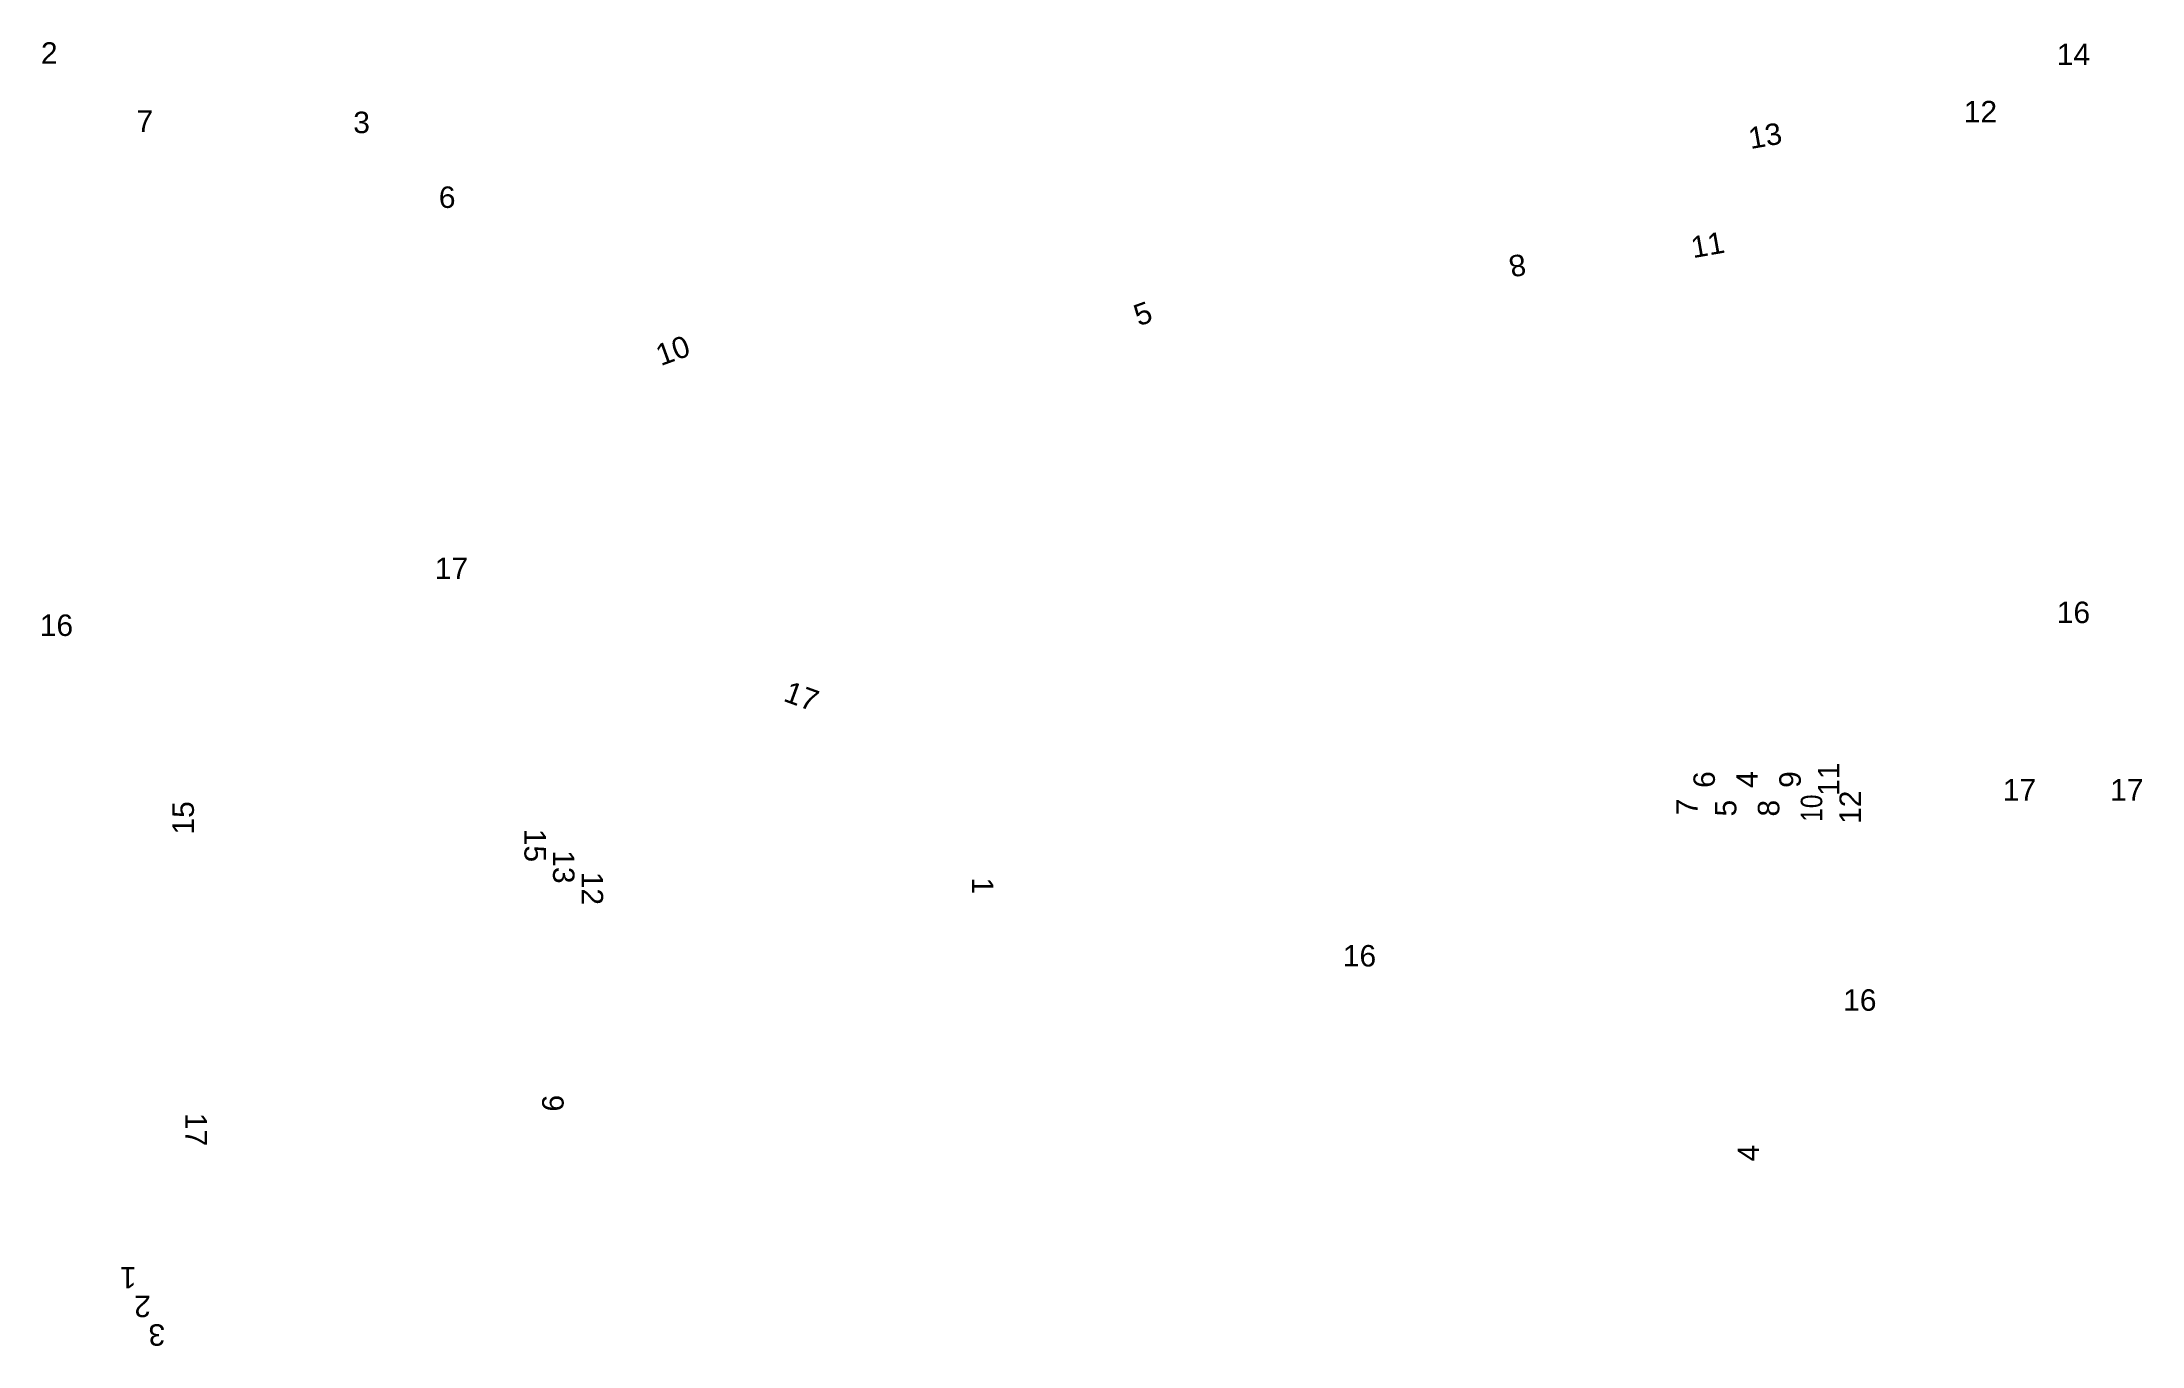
# Model space of a CAD drawing. Extents: x 16 to 309, y 7 to 189.
import ezdxf
from ezdxf.enums import TextEntityAlignment as Align

# ---------------------------------------------------------------- set-up
doc = ezdxf.new("R2010")
doc.units = 0
doc.layers.add('Text', color=1, linetype='Continuous', lineweight=25)
doc.styles.add('textstyle0', font='')
doc.styles.add('textstyle1', font='')
doc.styles.add('textstyle10', font='')
doc.styles.add('textstyle11', font='')
doc.styles.add('textstyle12', font='')
doc.styles.add('textstyle13', font='')
doc.styles.add('textstyle14', font='')
doc.styles.add('textstyle15', font='')
doc.styles.add('textstyle16', font='')
doc.styles.add('textstyle17', font='')
doc.styles.add('textstyle18', font='')
doc.styles.add('textstyle19', font='')
doc.styles.add('textstyle2', font='')
doc.styles.add('textstyle20', font='')
doc.styles.add('textstyle21', font='')
doc.styles.add('textstyle22', font='')
doc.styles.add('textstyle23', font='')
doc.styles.add('textstyle24', font='')
doc.styles.add('textstyle25', font='')
doc.styles.add('textstyle26', font='')
doc.styles.add('textstyle27', font='')
doc.styles.add('textstyle28', font='')
doc.styles.add('textstyle29', font='')
doc.styles.add('textstyle3', font='')
doc.styles.add('textstyle30', font='')
doc.styles.add('textstyle31', font='')
doc.styles.add('textstyle32', font='')
doc.styles.add('textstyle33', font='')
doc.styles.add('textstyle34', font='')
doc.styles.add('textstyle35', font='')
doc.styles.add('textstyle36', font='')
doc.styles.add('textstyle37', font='')
doc.styles.add('textstyle38', font='')
doc.styles.add('textstyle4', font='')
doc.styles.add('textstyle5', font='')
doc.styles.add('textstyle6', font='')
doc.styles.add('textstyle7', font='')
doc.styles.add('textstyle8', font='')
doc.styles.add('textstyle9', font='')
doc.styles.get('textstyle0').set_extended_font_data('Arial')
doc.styles.get('textstyle1').set_extended_font_data('Arial')
doc.styles.get('textstyle10').set_extended_font_data('Arial')
doc.styles.get('textstyle11').set_extended_font_data('Arial Narrow')
doc.styles.get('textstyle12').set_extended_font_data('Arial')
doc.styles.get('textstyle13').set_extended_font_data('Arial')
doc.styles.get('textstyle14').set_extended_font_data('Arial')
doc.styles.get('textstyle15').set_extended_font_data('Arial')
doc.styles.get('textstyle16').set_extended_font_data('Arial')
doc.styles.get('textstyle17').set_extended_font_data('Arial')
doc.styles.get('textstyle18').set_extended_font_data('Arial')
doc.styles.get('textstyle19').set_extended_font_data('Arial')
doc.styles.get('textstyle2').set_extended_font_data('Arial')
doc.styles.get('textstyle20').set_extended_font_data('Arial')
doc.styles.get('textstyle21').set_extended_font_data('Arial')
doc.styles.get('textstyle22').set_extended_font_data('Arial')
doc.styles.get('textstyle23').set_extended_font_data('Arial')
doc.styles.get('textstyle24').set_extended_font_data('Arial')
doc.styles.get('textstyle25').set_extended_font_data('Arial')
doc.styles.get('textstyle26').set_extended_font_data('Arial')
doc.styles.get('textstyle27').set_extended_font_data('Arial')
doc.styles.get('textstyle28').set_extended_font_data('Arial')
doc.styles.get('textstyle29').set_extended_font_data('Arial')
doc.styles.get('textstyle3').set_extended_font_data('Arial')
doc.styles.get('textstyle30').set_extended_font_data('Arial')
doc.styles.get('textstyle31').set_extended_font_data('Arial')
doc.styles.get('textstyle32').set_extended_font_data('Arial')
doc.styles.get('textstyle33').set_extended_font_data('Arial')
doc.styles.get('textstyle34').set_extended_font_data('Arial')
doc.styles.get('textstyle35').set_extended_font_data('Arial')
doc.styles.get('textstyle36').set_extended_font_data('Arial')
doc.styles.get('textstyle37').set_extended_font_data('Arial')
doc.styles.get('textstyle38').set_extended_font_data('Arial')
doc.styles.get('textstyle4').set_extended_font_data('Arial')
doc.styles.get('textstyle5').set_extended_font_data('Arial')
doc.styles.get('textstyle6').set_extended_font_data('Arial')
doc.styles.get('textstyle7').set_extended_font_data('Arial')
doc.styles.get('textstyle8').set_extended_font_data('Arial')
doc.styles.get('textstyle9').set_extended_font_data('Arial')

msp = doc.modelspace()

# ---------------------------------------------------------------- texts
at = {"layer": 'Text'}
for s, style, p in [('2', 'textstyle23', (16.76, 187.58)), ('14', 'textstyle15', (299.6, 187.38)), ('7', 'textstyle25', (30.11, 178.05)), ('3', 'textstyle24', (60.4, 177.88)), ('12', 'textstyle4', (286.6, 179.38)), ('6', 'textstyle26', (72.36, 167.42)), ('17', 'textstyle38', (72.97, 115.54)), ('16', 'textstyle33', (17.76, 107.58)), ('16', 'textstyle16', (299.6, 109.38)), ('17', 'textstyle34', (292.06, 84.57)), ('17', 'textstyle35', (307.06, 84.57)), ('16', 'textstyle18', (199.84, 61.37)), ('16', 'textstyle17', (269.75, 55.18))]:
    msp.add_text(s, height=3, dxfattribs=dict(at, style=style)).set_placement(p, align=Align.MIDDLE_CENTER)
for s, rotation, style, p in [('13', 10, 'textstyle14', (256.51, 176.02)), ('11', 10, 'textstyle3', (248.48, 160.77)), ('8', 190, 'textstyle2', (221.93, 157.87)), ('5', 20, 'textstyle0', (169.56, 151.15)), ('10', 20, 'textstyle28', (103.88, 146)), ('17', 340, 'textstyle37', (121.89, 97.65)), ('11', 90, 'textstyle12', (265.4, 86.03)), ('6', 90, 'textstyle6', (248, 86)), ('4', 90, 'textstyle8', (254, 86)), ('9', 90, 'textstyle10', (260, 86)), ('15', 90, 'textstyle29', (35.47, 80.64)), ('7', 90, 'textstyle5', (245.61, 82.17)), ('5', 90, 'textstyle7', (251, 82)), ('8', 90, 'textstyle9', (257, 82)), ('10', 90, 'textstyle11', (263, 82)), ('12', 90, 'textstyle13', (268.41, 82.13)), ('15', 270, 'textstyle30', (84.65, 76.79)), ('13', 270, 'textstyle31', (88.65, 73.79)), ('12', 270, 'textstyle32', (92.65, 70.79)), ('1', 270, 'textstyle22', (147.19, 71.17)), ('9', 270, 'textstyle27', (87.13, 40.76)), ('17', 270, 'textstyle36', (37.28, 37.07)), ('4', 90, 'textstyle1', (254.18, 33.78)), ('1', 180, 'textstyle19', (27.79, 16.35)), ('2', 180, 'textstyle20', (29.79, 12.35)), ('3', 180, 'textstyle21', (31.79, 8.35))]:
    msp.add_text(s, height=3, rotation=rotation, dxfattribs=dict(at, style=style)).set_placement(p, align=Align.MIDDLE_CENTER)

doc.saveas('drawing.dxf')
